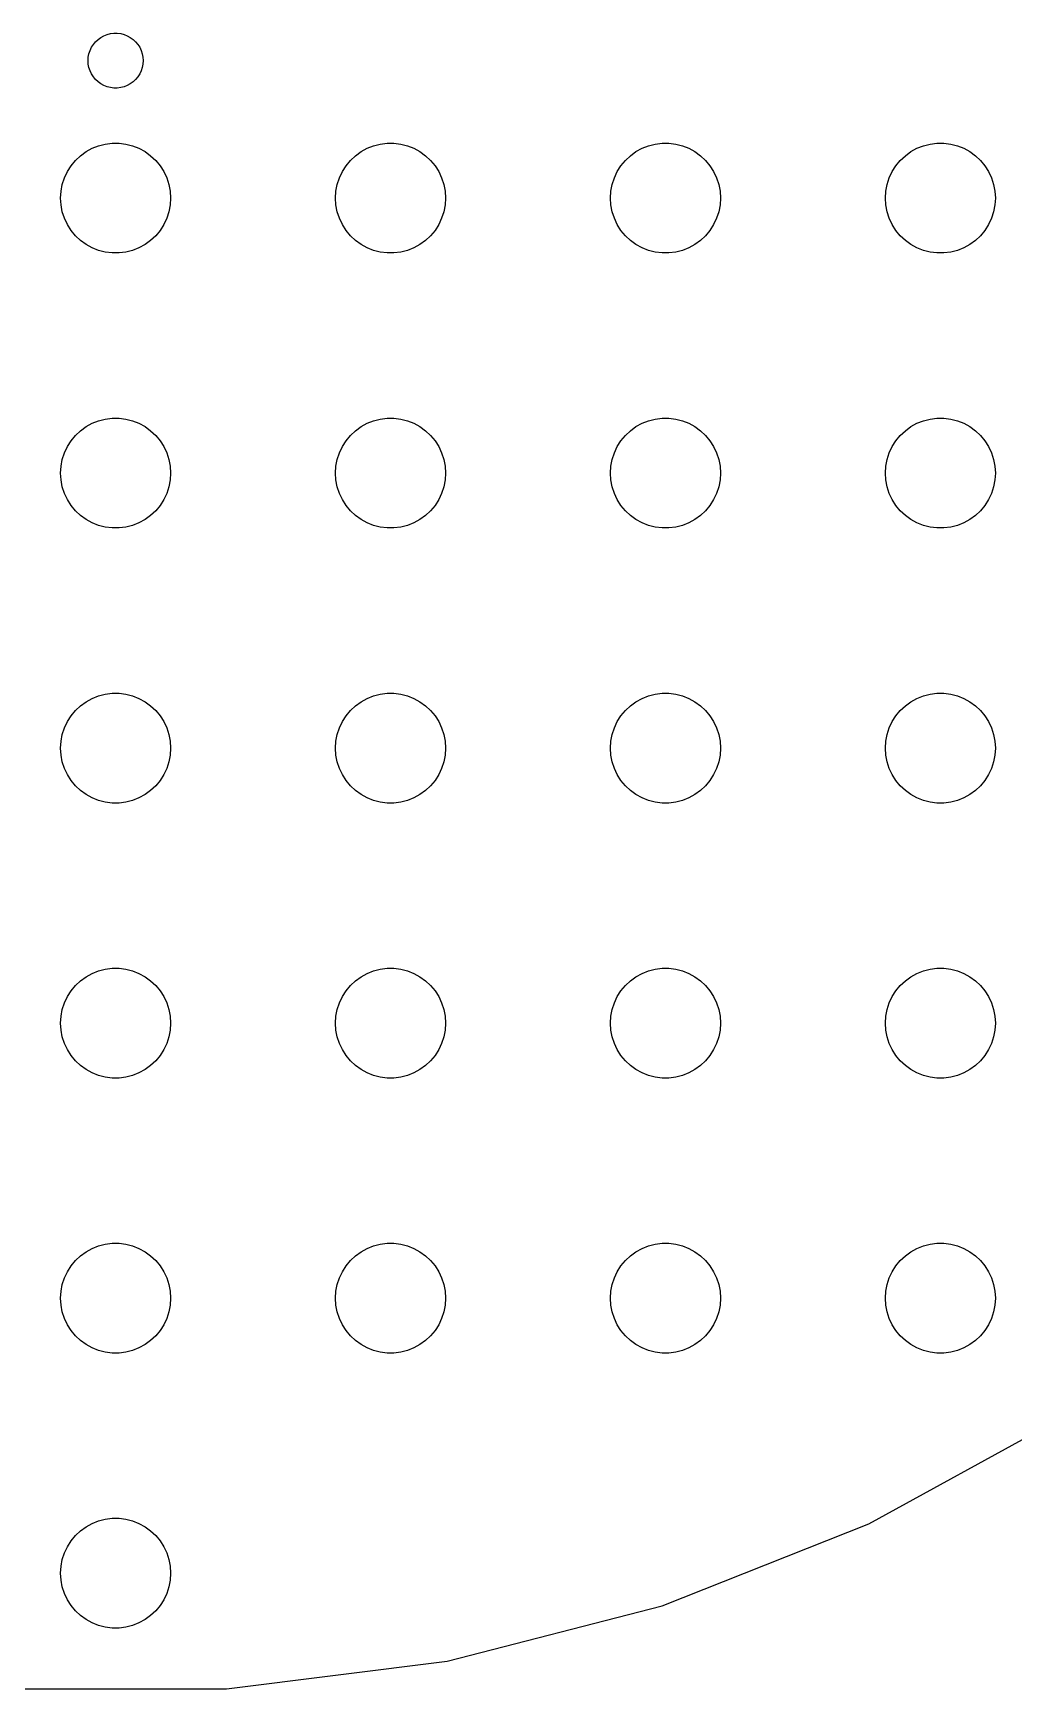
# Model space of a CAD drawing. Header units: metres. Extents: x -96 to 96, y -96 to 96.
# Drawn here: x -4.5 to 49, y -96.3 to -6 of the extents above; entities that cross this region are included whole.
import ezdxf

# ---------------------------------------------------------------- set-up
doc = ezdxf.new("R2010")
doc.units = ezdxf.units.M

msp = doc.modelspace()

# ---------------------------------------------------------------- linework, layer by layer
for p, q in [((-0.956131, -6.34422), (-0.803726, -6.23351)), ((-0.803726, -6.23351), (-0.638657, -6.14275)), ((-0.638657, -6.14275), (-0.463516, -6.07341)), ((-0.463516, -6.07341), (-0.281067, -6.02657)), ((-0.281067, -6.02657), (-0.094177, -6.00294)), ((-0.094177, -6.00294), (0.094177, -6.00294)), ((0.094177, -6.00294), (0.281067, -6.02657)), ((0.281067, -6.02657), (0.463516, -6.07341)), ((0.463516, -6.07341), (0.638657, -6.14275)), ((0.638657, -6.14275), (0.803726, -6.23351)), ((0.803726, -6.23351), (0.956131, -6.34422)), ((-1.48816, -7.312), (-1.45287, -7.12695)), ((-1.45287, -7.12695), (-1.39465, -6.9478)), ((-1.39465, -6.9478), (-1.31445, -6.77736)), ((-1.31445, -6.77736), (-1.21352, -6.61832)), ((-1.21352, -6.61832), (-1.09344, -6.47318)), ((-1.09344, -6.47318), (-0.956131, -6.34422)), ((0.956131, -6.34422), (1.09344, -6.47318)), ((1.09344, -6.47318), (1.21352, -6.61832)), ((1.21352, -6.61832), (1.31445, -6.77736)), ((1.31445, -6.77736), (1.39465, -6.9478)), ((1.39465, -6.9478), (1.45287, -7.12695)), ((1.45287, -7.12695), (1.48816, -7.312)), ((-1.5, -7.5), (-1.48816, -7.312)), ((-1.48816, -7.68799), (-1.5, -7.5)), ((-1.45287, -7.87303), (-1.48816, -7.68799)), ((-1.39465, -8.05219), (-1.45287, -7.87303)), ((-1.31445, -8.22263), (-1.39465, -8.05219)), ((1.39465, -8.05219), (1.31445, -8.22263)), ((1.45287, -7.87303), (1.39465, -8.05219)), ((1.48816, -7.68799), (1.45287, -7.87303)), ((1.48816, -7.312), (1.5, -7.5)), ((1.5, -7.5), (1.48816, -7.68799)), ((-1.21352, -8.38167), (-1.31445, -8.22263)), ((-1.09344, -8.52681), (-1.21352, -8.38167)), ((-0.956131, -8.65576), (-1.09344, -8.52681)), ((-0.803726, -8.76648), (-0.956131, -8.65576)), ((-0.638657, -8.85724), (-0.803726, -8.76648)), ((-0.463516, -8.92657), (-0.638657, -8.85724)), ((-0.281067, -8.97342), (-0.463516, -8.92657)), ((-0.094177, -8.99704), (-0.281067, -8.97342)), ((0.094177, -8.99704), (-0.094177, -8.99704)), ((0.281067, -8.97342), (0.094177, -8.99704)), ((0.463516, -8.92657), (0.281067, -8.97342)), ((0.638657, -8.85724), (0.463516, -8.92657)), ((0.803726, -8.76648), (0.638657, -8.85724)), ((0.956131, -8.65576), (0.803726, -8.76648)), ((1.09344, -8.52681), (0.956131, -8.65576)), ((1.21352, -8.38167), (1.09344, -8.52681)), ((1.31445, -8.22263), (1.21352, -8.38167)), ((-1.91226, -12.6884), (-1.60747, -12.467)), ((-1.60747, -12.467), (-1.27733, -12.2855)), ((-1.27733, -12.2855), (-0.927048, -12.1468)), ((-0.927048, -12.1468), (-0.562134, -12.0531)), ((-0.562134, -12.0531), (-0.18837, -12.0059)), ((-0.18837, -12.0059), (0.18837, -12.0059)), ((0.18837, -12.0059), (0.562134, -12.0531)), ((0.562134, -12.0531), (0.927048, -12.1468)), ((0.927048, -12.1468), (1.27733, -12.2855)), ((1.27733, -12.2855), (1.60747, -12.467)), ((1.60747, -12.467), (1.91226, -12.6884)), ((13.0877, -12.6884), (13.3925, -12.467)), ((13.3925, -12.467), (13.7227, -12.2855)), ((13.7227, -12.2855), (14.0729, -12.1468)), ((14.0729, -12.1468), (14.4379, -12.0531)), ((14.4379, -12.0531), (14.8116, -12.0059)), ((14.8116, -12.0059), (15.1884, -12.0059)), ((15.1884, -12.0059), (15.5621, -12.0531)), ((15.5621, -12.0531), (15.927, -12.1468)), ((15.927, -12.1468), (16.2773, -12.2855)), ((16.2773, -12.2855), (16.6075, -12.467)), ((16.6075, -12.467), (16.9123, -12.6884)), ((28.0877, -12.6884), (28.3925, -12.467)), ((28.3925, -12.467), (28.7227, -12.2855)), ((28.7227, -12.2855), (29.0729, -12.1468)), ((29.0729, -12.1468), (29.4379, -12.0531)), ((29.4379, -12.0531), (29.8116, -12.0059)), ((29.8116, -12.0059), (30.1884, -12.0059)), ((30.1884, -12.0059), (30.5621, -12.0531)), ((30.5621, -12.0531), (30.927, -12.1468)), ((30.927, -12.1468), (31.2773, -12.2855)), ((31.2773, -12.2855), (31.6075, -12.467)), ((31.6075, -12.467), (31.9123, -12.6884)), ((43.0877, -12.6884), (43.3925, -12.467)), ((43.3925, -12.467), (43.7227, -12.2855)), ((43.7227, -12.2855), (44.0729, -12.1468)), ((44.0729, -12.1468), (44.4379, -12.0531)), ((44.4379, -12.0531), (44.8116, -12.0059)), ((44.8116, -12.0059), (45.1884, -12.0059)), ((45.1884, -12.0059), (45.5621, -12.0531)), ((45.5621, -12.0531), (45.927, -12.1468)), ((45.927, -12.1468), (46.2773, -12.2855)), ((46.2773, -12.2855), (46.6075, -12.467)), ((46.6075, -12.467), (46.9123, -12.6884)), ((-2.62891, -13.5547), (-2.42705, -13.2366)), ((-2.42705, -13.2366), (-2.1869, -12.9464)), ((-2.1869, -12.9464), (-1.91226, -12.6884)), ((1.91226, -12.6884), (2.1869, -12.9464)), ((2.1869, -12.9464), (2.42705, -13.2366)), ((2.42705, -13.2366), (2.62891, -13.5547)), ((12.3711, -13.5547), (12.5729, -13.2366)), ((12.5729, -13.2366), (12.8131, -12.9464)), ((12.8131, -12.9464), (13.0877, -12.6884)), ((16.9123, -12.6884), (17.1869, -12.9464)), ((17.1869, -12.9464), (17.427, -13.2366)), ((17.427, -13.2366), (17.6289, -13.5547)), ((27.3711, -13.5547), (27.5729, -13.2366)), ((27.5729, -13.2366), (27.8131, -12.9464)), ((27.8131, -12.9464), (28.0877, -12.6884)), ((31.9123, -12.6884), (32.1869, -12.9464)), ((32.1869, -12.9464), (32.427, -13.2366)), ((32.427, -13.2366), (32.6289, -13.5547)), ((42.3711, -13.5547), (42.5729, -13.2366)), ((42.5729, -13.2366), (42.8131, -12.9464)), ((42.8131, -12.9464), (43.0877, -12.6884)), ((46.9123, -12.6884), (47.1869, -12.9464)), ((47.1869, -12.9464), (47.427, -13.2366)), ((47.427, -13.2366), (47.6289, -13.5547)), ((-2.97633, -14.624), (-2.90575, -14.2539)), ((-2.90575, -14.2539), (-2.78932, -13.8956)), ((-2.78932, -13.8956), (-2.62891, -13.5547)), ((2.62891, -13.5547), (2.78932, -13.8956)), ((2.78932, -13.8956), (2.90575, -14.2539)), ((2.90575, -14.2539), (2.97633, -14.624)), ((12.0237, -14.624), (12.0942, -14.2539)), ((12.0942, -14.2539), (12.2107, -13.8956)), ((12.2107, -13.8956), (12.3711, -13.5547)), ((17.6289, -13.5547), (17.7893, -13.8956)), ((17.7893, -13.8956), (17.9057, -14.2539)), ((17.9057, -14.2539), (17.9763, -14.624)), ((27.0237, -14.624), (27.0942, -14.2539)), ((27.0942, -14.2539), (27.2107, -13.8956)), ((27.2107, -13.8956), (27.3711, -13.5547)), ((32.6289, -13.5547), (32.7893, -13.8956)), ((32.7893, -13.8956), (32.9057, -14.2539)), ((32.9057, -14.2539), (32.9763, -14.624)), ((42.0237, -14.624), (42.0942, -14.2539)), ((42.0942, -14.2539), (42.2107, -13.8956)), ((42.2107, -13.8956), (42.3711, -13.5547)), ((47.6289, -13.5547), (47.7893, -13.8956)), ((47.7893, -13.8956), (47.9057, -14.2539)), ((47.9057, -14.2539), (47.9763, -14.624)), ((-3, -15), (-2.97633, -14.624)), ((-2.97633, -15.376), (-3, -15)), ((2.97633, -14.624), (3, -15)), ((3, -15), (2.97633, -15.376)), ((12, -15), (12.0237, -14.624)), ((12.0237, -15.376), (12, -15)), ((17.9763, -14.624), (18, -15)), ((18, -15), (17.9763, -15.376)), ((27, -15), (27.0237, -14.624)), ((27.0237, -15.376), (27, -15)), ((32.9763, -14.624), (33, -15)), ((33, -15), (32.9763, -15.376)), ((42, -15), (42.0237, -14.624)), ((42.0237, -15.376), (42, -15)), ((47.9763, -14.624), (48, -15)), ((48, -15), (47.9763, -15.376)), ((-2.90575, -15.7461), (-2.97633, -15.376)), ((-2.78932, -16.1044), (-2.90575, -15.7461)), ((-2.62891, -16.4453), (-2.78932, -16.1044)), ((2.78932, -16.1044), (2.62891, -16.4453)), ((2.90575, -15.7461), (2.78932, -16.1044)), ((2.97633, -15.376), (2.90575, -15.7461)), ((12.0942, -15.7461), (12.0237, -15.376)), ((12.2107, -16.1044), (12.0942, -15.7461)), ((12.3711, -16.4453), (12.2107, -16.1044)), ((17.7893, -16.1044), (17.6289, -16.4453)), ((17.9057, -15.7461), (17.7893, -16.1044)), ((17.9763, -15.376), (17.9057, -15.7461)), ((27.0942, -15.7461), (27.0237, -15.376)), ((27.2107, -16.1044), (27.0942, -15.7461)), ((27.3711, -16.4453), (27.2107, -16.1044)), ((32.7893, -16.1044), (32.6289, -16.4453)), ((32.9057, -15.7461), (32.7893, -16.1044)), ((32.9763, -15.376), (32.9057, -15.7461)), ((42.0942, -15.7461), (42.0237, -15.376)), ((42.2107, -16.1044), (42.0942, -15.7461)), ((42.3711, -16.4453), (42.2107, -16.1044)), ((47.7893, -16.1044), (47.6289, -16.4453)), ((47.9057, -15.7461), (47.7893, -16.1044)), ((47.9763, -15.376), (47.9057, -15.7461)), ((-2.42705, -16.7634), (-2.62891, -16.4453)), ((-2.1869, -17.0536), (-2.42705, -16.7634)), ((-1.91226, -17.3115), (-2.1869, -17.0536)), ((2.1869, -17.0536), (1.91226, -17.3115)), ((2.42705, -16.7634), (2.1869, -17.0536)), ((2.62891, -16.4453), (2.42705, -16.7634)), ((12.5729, -16.7634), (12.3711, -16.4453)), ((12.8131, -17.0536), (12.5729, -16.7634)), ((13.0877, -17.3115), (12.8131, -17.0536)), ((17.1869, -17.0536), (16.9123, -17.3115)), ((17.427, -16.7634), (17.1869, -17.0536)), ((17.6289, -16.4453), (17.427, -16.7634)), ((27.5729, -16.7634), (27.3711, -16.4453)), ((27.8131, -17.0536), (27.5729, -16.7634)), ((28.0877, -17.3115), (27.8131, -17.0536)), ((32.1869, -17.0536), (31.9123, -17.3115)), ((32.427, -16.7634), (32.1869, -17.0536)), ((32.6289, -16.4453), (32.427, -16.7634)), ((42.5729, -16.7634), (42.3711, -16.4453)), ((42.8131, -17.0536), (42.5729, -16.7634)), ((43.0877, -17.3115), (42.8131, -17.0536)), ((47.1869, -17.0536), (46.9123, -17.3115)), ((47.427, -16.7634), (47.1869, -17.0536)), ((47.6289, -16.4453), (47.427, -16.7634)), ((-1.60747, -17.533), (-1.91226, -17.3115)), ((-1.27733, -17.7145), (-1.60747, -17.533)), ((-0.927048, -17.8532), (-1.27733, -17.7145)), ((-0.562134, -17.9469), (-0.927048, -17.8532)), ((-0.18837, -17.9941), (-0.562134, -17.9469)), ((0.18837, -17.9941), (-0.18837, -17.9941)), ((0.562134, -17.9469), (0.18837, -17.9941)), ((0.927048, -17.8532), (0.562134, -17.9469)), ((1.27733, -17.7145), (0.927048, -17.8532)), ((1.60747, -17.533), (1.27733, -17.7145)), ((1.91226, -17.3115), (1.60747, -17.533)), ((13.3925, -17.533), (13.0877, -17.3115)), ((13.7227, -17.7145), (13.3925, -17.533)), ((14.0729, -17.8532), (13.7227, -17.7145)), ((14.4379, -17.9469), (14.0729, -17.8532)), ((14.8116, -17.9941), (14.4379, -17.9469)), ((15.1884, -17.9941), (14.8116, -17.9941)), ((15.5621, -17.9469), (15.1884, -17.9941)), ((15.927, -17.8532), (15.5621, -17.9469)), ((16.2773, -17.7145), (15.927, -17.8532)), ((16.6075, -17.533), (16.2773, -17.7145)), ((16.9123, -17.3115), (16.6075, -17.533)), ((28.3925, -17.533), (28.0877, -17.3115)), ((28.7227, -17.7145), (28.3925, -17.533)), ((29.0729, -17.8532), (28.7227, -17.7145)), ((29.4379, -17.9469), (29.0729, -17.8532)), ((29.8116, -17.9941), (29.4379, -17.9469)), ((30.1884, -17.9941), (29.8116, -17.9941)), ((30.5621, -17.9469), (30.1884, -17.9941)), ((30.927, -17.8532), (30.5621, -17.9469)), ((31.2773, -17.7145), (30.927, -17.8532)), ((31.6075, -17.533), (31.2773, -17.7145)), ((31.9123, -17.3115), (31.6075, -17.533)), ((43.3925, -17.533), (43.0877, -17.3115)), ((43.7227, -17.7145), (43.3925, -17.533)), ((44.0729, -17.8532), (43.7227, -17.7145)), ((44.4379, -17.9469), (44.0729, -17.8532)), ((44.8116, -17.9941), (44.4379, -17.9469)), ((45.1884, -17.9941), (44.8116, -17.9941)), ((45.5621, -17.9469), (45.1884, -17.9941)), ((45.927, -17.8532), (45.5621, -17.9469)), ((46.2773, -17.7145), (45.927, -17.8532)), ((46.6075, -17.533), (46.2773, -17.7145)), ((46.9123, -17.3115), (46.6075, -17.533)), ((-0.927048, -27.1468), (-0.562134, -27.0531)), ((-0.562134, -27.0531), (-0.18837, -27.0059)), ((-0.18837, -27.0059), (0.18837, -27.0059)), ((0.18837, -27.0059), (0.562134, -27.0531)), ((0.562134, -27.0531), (0.927048, -27.1468)), ((14.0729, -27.1468), (14.4379, -27.0531)), ((14.4379, -27.0531), (14.8116, -27.0059)), ((14.8116, -27.0059), (15.1884, -27.0059)), ((15.1884, -27.0059), (15.5621, -27.0531)), ((15.5621, -27.0531), (15.927, -27.1468)), ((29.0729, -27.1468), (29.4379, -27.0531)), ((29.4379, -27.0531), (29.8116, -27.0059)), ((29.8116, -27.0059), (30.1884, -27.0059)), ((30.1884, -27.0059), (30.5621, -27.0531)), ((30.5621, -27.0531), (30.927, -27.1468)), ((44.0729, -27.1468), (44.4379, -27.0531)), ((44.4379, -27.0531), (44.8116, -27.0059)), ((44.8116, -27.0059), (45.1884, -27.0059)), ((45.1884, -27.0059), (45.5621, -27.0531)), ((45.5621, -27.0531), (45.927, -27.1468)), ((-2.42705, -28.2366), (-2.1869, -27.9464)), ((-2.1869, -27.9464), (-1.91226, -27.6884)), ((-1.91226, -27.6884), (-1.60747, -27.467)), ((-1.60747, -27.467), (-1.27733, -27.2855)), ((-1.27733, -27.2855), (-0.927048, -27.1468)), ((0.927048, -27.1468), (1.27733, -27.2855)), ((1.27733, -27.2855), (1.60747, -27.467)), ((1.60747, -27.467), (1.91226, -27.6884)), ((1.91226, -27.6884), (2.1869, -27.9464)), ((2.1869, -27.9464), (2.42705, -28.2366)), ((12.5729, -28.2366), (12.8131, -27.9464)), ((12.8131, -27.9464), (13.0877, -27.6884)), ((13.0877, -27.6884), (13.3925, -27.467)), ((13.3925, -27.467), (13.7227, -27.2855)), ((13.7227, -27.2855), (14.0729, -27.1468)), ((15.927, -27.1468), (16.2773, -27.2855)), ((16.2773, -27.2855), (16.6075, -27.467)), ((16.6075, -27.467), (16.9123, -27.6884)), ((16.9123, -27.6884), (17.1869, -27.9464)), ((17.1869, -27.9464), (17.427, -28.2366)), ((27.5729, -28.2366), (27.8131, -27.9464)), ((27.8131, -27.9464), (28.0877, -27.6884)), ((28.0877, -27.6884), (28.3925, -27.467)), ((28.3925, -27.467), (28.7227, -27.2855)), ((28.7227, -27.2855), (29.0729, -27.1468)), ((30.927, -27.1468), (31.2773, -27.2855)), ((31.2773, -27.2855), (31.6075, -27.467)), ((31.6075, -27.467), (31.9123, -27.6884)), ((31.9123, -27.6884), (32.1869, -27.9464)), ((32.1869, -27.9464), (32.427, -28.2366)), ((42.5729, -28.2366), (42.8131, -27.9464)), ((42.8131, -27.9464), (43.0877, -27.6884)), ((43.0877, -27.6884), (43.3925, -27.467)), ((43.3925, -27.467), (43.7227, -27.2855)), ((43.7227, -27.2855), (44.0729, -27.1468)), ((45.927, -27.1468), (46.2773, -27.2855)), ((46.2773, -27.2855), (46.6075, -27.467)), ((46.6075, -27.467), (46.9123, -27.6884)), ((46.9123, -27.6884), (47.1869, -27.9464)), ((47.1869, -27.9464), (47.427, -28.2366)), ((-2.90575, -29.2539), (-2.78932, -28.8956)), ((-2.78932, -28.8956), (-2.62891, -28.5547)), ((-2.62891, -28.5547), (-2.42705, -28.2366)), ((2.42705, -28.2366), (2.62891, -28.5547)), ((2.62891, -28.5547), (2.78932, -28.8956)), ((2.78932, -28.8956), (2.90575, -29.2539)), ((12.0942, -29.2539), (12.2107, -28.8956)), ((12.2107, -28.8956), (12.3711, -28.5547)), ((12.3711, -28.5547), (12.5729, -28.2366)), ((17.427, -28.2366), (17.6289, -28.5547)), ((17.6289, -28.5547), (17.7893, -28.8956)), ((17.7893, -28.8956), (17.9057, -29.2539)), ((27.0942, -29.2539), (27.2107, -28.8956)), ((27.2107, -28.8956), (27.3711, -28.5547)), ((27.3711, -28.5547), (27.5729, -28.2366)), ((32.427, -28.2366), (32.6289, -28.5547)), ((32.6289, -28.5547), (32.7893, -28.8956)), ((32.7893, -28.8956), (32.9057, -29.2539)), ((42.0942, -29.2539), (42.2107, -28.8956)), ((42.2107, -28.8956), (42.3711, -28.5547)), ((42.3711, -28.5547), (42.5729, -28.2366)), ((47.427, -28.2366), (47.6289, -28.5547)), ((47.6289, -28.5547), (47.7893, -28.8956)), ((47.7893, -28.8956), (47.9057, -29.2539)), ((-3, -30), (-2.97633, -29.624)), ((-2.97633, -29.624), (-2.90575, -29.2539)), ((2.90575, -29.2539), (2.97633, -29.624)), ((2.97633, -29.624), (3, -30)), ((12, -30), (12.0237, -29.624)), ((12.0237, -29.624), (12.0942, -29.2539)), ((17.9057, -29.2539), (17.9763, -29.624)), ((17.9763, -29.624), (18, -30)), ((27, -30), (27.0237, -29.624)), ((27.0237, -29.624), (27.0942, -29.2539)), ((32.9057, -29.2539), (32.9763, -29.624)), ((32.9763, -29.624), (33, -30)), ((42, -30), (42.0237, -29.624)), ((42.0237, -29.624), (42.0942, -29.2539)), ((47.9057, -29.2539), (47.9763, -29.624)), ((47.9763, -29.624), (48, -30)), ((-2.97633, -30.376), (-3, -30)), ((-2.90575, -30.7461), (-2.97633, -30.376)), ((2.97633, -30.376), (2.90575, -30.7461)), ((3, -30), (2.97633, -30.376)), ((12.0237, -30.376), (12, -30)), ((12.0942, -30.7461), (12.0237, -30.376)), ((17.9763, -30.376), (17.9057, -30.7461)), ((18, -30), (17.9763, -30.376)), ((27.0237, -30.376), (27, -30)), ((27.0942, -30.7461), (27.0237, -30.376)), ((32.9763, -30.376), (32.9057, -30.7461)), ((33, -30), (32.9763, -30.376)), ((42.0237, -30.376), (42, -30)), ((42.0942, -30.7461), (42.0237, -30.376)), ((47.9763, -30.376), (47.9057, -30.7461)), ((48, -30), (47.9763, -30.376)), ((-2.78932, -31.1044), (-2.90575, -30.7461)), ((-2.62891, -31.4453), (-2.78932, -31.1044)), ((-2.42705, -31.7634), (-2.62891, -31.4453)), ((2.62891, -31.4453), (2.42705, -31.7634)), ((2.78932, -31.1044), (2.62891, -31.4453)), ((2.90575, -30.7461), (2.78932, -31.1044)), ((12.2107, -31.1044), (12.0942, -30.7461)), ((12.3711, -31.4453), (12.2107, -31.1044)), ((12.5729, -31.7634), (12.3711, -31.4453)), ((17.6289, -31.4453), (17.427, -31.7634)), ((17.7893, -31.1044), (17.6289, -31.4453)), ((17.9057, -30.7461), (17.7893, -31.1044)), ((27.2107, -31.1044), (27.0942, -30.7461)), ((27.3711, -31.4453), (27.2107, -31.1044)), ((27.5729, -31.7634), (27.3711, -31.4453)), ((32.6289, -31.4453), (32.427, -31.7634)), ((32.7893, -31.1044), (32.6289, -31.4453)), ((32.9057, -30.7461), (32.7893, -31.1044)), ((42.2107, -31.1044), (42.0942, -30.7461)), ((42.3711, -31.4453), (42.2107, -31.1044)), ((42.5729, -31.7634), (42.3711, -31.4453)), ((47.6289, -31.4453), (47.427, -31.7634)), ((47.7893, -31.1044), (47.6289, -31.4453)), ((47.9057, -30.7461), (47.7893, -31.1044)), ((-2.1869, -32.0536), (-2.42705, -31.7634)), ((-1.91226, -32.3115), (-2.1869, -32.0536)), ((-1.60747, -32.533), (-1.91226, -32.3115)), ((1.91226, -32.3115), (1.60747, -32.533)), ((2.1869, -32.0536), (1.91226, -32.3115)), ((2.42705, -31.7634), (2.1869, -32.0536)), ((12.8131, -32.0536), (12.5729, -31.7634)), ((13.0877, -32.3115), (12.8131, -32.0536)), ((13.3925, -32.533), (13.0877, -32.3115)), ((16.9123, -32.3115), (16.6075, -32.533)), ((17.1869, -32.0536), (16.9123, -32.3115)), ((17.427, -31.7634), (17.1869, -32.0536)), ((27.8131, -32.0536), (27.5729, -31.7634)), ((28.0877, -32.3115), (27.8131, -32.0536)), ((28.3925, -32.533), (28.0877, -32.3115)), ((31.9123, -32.3115), (31.6075, -32.533)), ((32.1869, -32.0536), (31.9123, -32.3115)), ((32.427, -31.7634), (32.1869, -32.0536)), ((42.8131, -32.0536), (42.5729, -31.7634)), ((43.0877, -32.3115), (42.8131, -32.0536)), ((43.3925, -32.533), (43.0877, -32.3115)), ((46.9123, -32.3115), (46.6075, -32.533)), ((47.1869, -32.0536), (46.9123, -32.3115)), ((47.427, -31.7634), (47.1869, -32.0536)), ((-1.27733, -32.7145), (-1.60747, -32.533)), ((-0.927048, -32.8532), (-1.27733, -32.7145)), ((-0.562134, -32.9469), (-0.927048, -32.8532)), ((-0.18837, -32.9941), (-0.562134, -32.9469)), ((0.18837, -32.9941), (-0.18837, -32.9941)), ((0.562134, -32.9469), (0.18837, -32.9941)), ((0.927048, -32.8532), (0.562134, -32.9469)), ((1.27733, -32.7145), (0.927048, -32.8532)), ((1.60747, -32.533), (1.27733, -32.7145)), ((13.7227, -32.7145), (13.3925, -32.533)), ((14.0729, -32.8532), (13.7227, -32.7145)), ((14.4379, -32.9469), (14.0729, -32.8532)), ((14.8116, -32.9941), (14.4379, -32.9469)), ((15.1884, -32.9941), (14.8116, -32.9941)), ((15.5621, -32.9469), (15.1884, -32.9941)), ((15.927, -32.8532), (15.5621, -32.9469)), ((16.2773, -32.7145), (15.927, -32.8532)), ((16.6075, -32.533), (16.2773, -32.7145)), ((28.7227, -32.7145), (28.3925, -32.533)), ((29.0729, -32.8532), (28.7227, -32.7145)), ((29.4379, -32.9469), (29.0729, -32.8532)), ((29.8116, -32.9941), (29.4379, -32.9469)), ((30.1884, -32.9941), (29.8116, -32.9941)), ((30.5621, -32.9469), (30.1884, -32.9941)), ((30.927, -32.8532), (30.5621, -32.9469)), ((31.2773, -32.7145), (30.927, -32.8532)), ((31.6075, -32.533), (31.2773, -32.7145)), ((43.7227, -32.7145), (43.3925, -32.533)), ((44.0729, -32.8532), (43.7227, -32.7145)), ((44.4379, -32.9469), (44.0729, -32.8532)), ((44.8116, -32.9941), (44.4379, -32.9469)), ((45.1884, -32.9941), (44.8116, -32.9941)), ((45.5621, -32.9469), (45.1884, -32.9941)), ((45.927, -32.8532), (45.5621, -32.9469)), ((46.2773, -32.7145), (45.927, -32.8532)), ((46.6075, -32.533), (46.2773, -32.7145)), ((-1.60747, -42.467), (-1.27733, -42.2855)), ((-1.27733, -42.2855), (-0.927048, -42.1468)), ((-0.927048, -42.1468), (-0.562134, -42.0531)), ((-0.562134, -42.0531), (-0.18837, -42.0059)), ((-0.18837, -42.0059), (0.18837, -42.0059)), ((0.18837, -42.0059), (0.562134, -42.0531)), ((0.562134, -42.0531), (0.927048, -42.1468)), ((0.927048, -42.1468), (1.27733, -42.2855)), ((1.27733, -42.2855), (1.60747, -42.467)), ((13.3925, -42.467), (13.7227, -42.2855)), ((13.7227, -42.2855), (14.0729, -42.1468)), ((14.0729, -42.1468), (14.4379, -42.0531)), ((14.4379, -42.0531), (14.8116, -42.0059)), ((14.8116, -42.0059), (15.1884, -42.0059)), ((15.1884, -42.0059), (15.5621, -42.0531)), ((15.5621, -42.0531), (15.927, -42.1468)), ((15.927, -42.1468), (16.2773, -42.2855)), ((16.2773, -42.2855), (16.6075, -42.467)), ((28.3925, -42.467), (28.7227, -42.2855)), ((28.7227, -42.2855), (29.0729, -42.1468)), ((29.0729, -42.1468), (29.4379, -42.0531)), ((29.4379, -42.0531), (29.8116, -42.0059)), ((29.8116, -42.0059), (30.1884, -42.0059)), ((30.1884, -42.0059), (30.5621, -42.0531)), ((30.5621, -42.0531), (30.927, -42.1468)), ((30.927, -42.1468), (31.2773, -42.2855)), ((31.2773, -42.2855), (31.6075, -42.467)), ((43.3925, -42.467), (43.7227, -42.2855)), ((43.7227, -42.2855), (44.0729, -42.1468)), ((44.0729, -42.1468), (44.4379, -42.0531)), ((44.4379, -42.0531), (44.8116, -42.0059)), ((44.8116, -42.0059), (45.1884, -42.0059)), ((45.1884, -42.0059), (45.5621, -42.0531)), ((45.5621, -42.0531), (45.927, -42.1468)), ((45.927, -42.1468), (46.2773, -42.2855)), ((46.2773, -42.2855), (46.6075, -42.467)), ((-2.62891, -43.5547), (-2.42705, -43.2366)), ((-2.42705, -43.2366), (-2.1869, -42.9464)), ((-2.1869, -42.9464), (-1.91226, -42.6885)), ((-1.91226, -42.6885), (-1.60747, -42.467)), ((1.60747, -42.467), (1.91226, -42.6885)), ((1.91226, -42.6885), (2.1869, -42.9464)), ((2.1869, -42.9464), (2.42705, -43.2366)), ((2.42705, -43.2366), (2.62891, -43.5547)), ((12.3711, -43.5547), (12.5729, -43.2366)), ((12.5729, -43.2366), (12.8131, -42.9464)), ((12.8131, -42.9464), (13.0877, -42.6885)), ((13.0877, -42.6885), (13.3925, -42.467)), ((16.6075, -42.467), (16.9123, -42.6885)), ((16.9123, -42.6885), (17.1869, -42.9464)), ((17.1869, -42.9464), (17.427, -43.2366)), ((17.427, -43.2366), (17.6289, -43.5547)), ((27.3711, -43.5547), (27.5729, -43.2366)), ((27.5729, -43.2366), (27.8131, -42.9464)), ((27.8131, -42.9464), (28.0877, -42.6885)), ((28.0877, -42.6885), (28.3925, -42.467)), ((31.6075, -42.467), (31.9123, -42.6885)), ((31.9123, -42.6885), (32.1869, -42.9464)), ((32.1869, -42.9464), (32.427, -43.2366)), ((32.427, -43.2366), (32.6289, -43.5547)), ((42.3711, -43.5547), (42.5729, -43.2366)), ((42.5729, -43.2366), (42.8131, -42.9464)), ((42.8131, -42.9464), (43.0877, -42.6885)), ((43.0877, -42.6885), (43.3925, -42.467)), ((46.6075, -42.467), (46.9123, -42.6885)), ((46.9123, -42.6885), (47.1869, -42.9464)), ((47.1869, -42.9464), (47.427, -43.2366)), ((47.427, -43.2366), (47.6289, -43.5547)), ((-2.90575, -44.2539), (-2.78932, -43.8956)), ((-2.78932, -43.8956), (-2.62891, -43.5547)), ((2.62891, -43.5547), (2.78932, -43.8956)), ((2.78932, -43.8956), (2.90575, -44.2539)), ((12.0942, -44.2539), (12.2107, -43.8956)), ((12.2107, -43.8956), (12.3711, -43.5547)), ((17.6289, -43.5547), (17.7893, -43.8956)), ((17.7893, -43.8956), (17.9057, -44.2539)), ((27.0942, -44.2539), (27.2107, -43.8956)), ((27.2107, -43.8956), (27.3711, -43.5547)), ((32.6289, -43.5547), (32.7893, -43.8956)), ((32.7893, -43.8956), (32.9057, -44.2539)), ((42.0942, -44.2539), (42.2107, -43.8956)), ((42.2107, -43.8956), (42.3711, -43.5547)), ((47.6289, -43.5547), (47.7893, -43.8956)), ((47.7893, -43.8956), (47.9057, -44.2539)), ((-3, -45), (-2.97633, -44.624)), ((-2.97633, -45.376), (-3, -45)), ((-2.97633, -44.624), (-2.90575, -44.2539)), ((2.90575, -44.2539), (2.97633, -44.624)), ((2.97633, -44.624), (3, -45)), ((3, -45), (2.97633, -45.376)), ((12, -45), (12.0237, -44.624)), ((12.0237, -45.376), (12, -45)), ((12.0237, -44.624), (12.0942, -44.2539)), ((17.9057, -44.2539), (17.9763, -44.624)), ((17.9763, -44.624), (18, -45)), ((18, -45), (17.9763, -45.376)), ((27, -45), (27.0237, -44.624)), ((27.0237, -45.376), (27, -45)), ((27.0237, -44.624), (27.0942, -44.2539)), ((32.9057, -44.2539), (32.9763, -44.624)), ((32.9763, -44.624), (33, -45)), ((33, -45), (32.9763, -45.376)), ((42, -45), (42.0237, -44.624)), ((42.0237, -45.376), (42, -45)), ((42.0237, -44.624), (42.0942, -44.2539)), ((47.9057, -44.2539), (47.9763, -44.624)), ((47.9763, -44.624), (48, -45)), ((48, -45), (47.9763, -45.376)), ((-2.90575, -45.7461), (-2.97633, -45.376)), ((-2.78932, -46.1044), (-2.90575, -45.7461)), ((2.90575, -45.7461), (2.78932, -46.1044)), ((2.97633, -45.376), (2.90575, -45.7461)), ((12.0942, -45.7461), (12.0237, -45.376)), ((12.2107, -46.1044), (12.0942, -45.7461)), ((17.9057, -45.7461), (17.7893, -46.1044)), ((17.9763, -45.376), (17.9057, -45.7461)), ((27.0942, -45.7461), (27.0237, -45.376)), ((27.2107, -46.1044), (27.0942, -45.7461)), ((32.9057, -45.7461), (32.7893, -46.1044)), ((32.9763, -45.376), (32.9057, -45.7461)), ((42.0942, -45.7461), (42.0237, -45.376)), ((42.2107, -46.1044), (42.0942, -45.7461)), ((47.9057, -45.7461), (47.7893, -46.1044)), ((47.9763, -45.376), (47.9057, -45.7461)), ((-2.62891, -46.4453), (-2.78932, -46.1044)), ((-2.42705, -46.7634), (-2.62891, -46.4453)), ((-2.1869, -47.0536), (-2.42705, -46.7634)), ((2.42705, -46.7634), (2.1869, -47.0536)), ((2.62891, -46.4453), (2.42705, -46.7634)), ((2.78932, -46.1044), (2.62891, -46.4453)), ((12.3711, -46.4453), (12.2107, -46.1044)), ((12.5729, -46.7634), (12.3711, -46.4453)), ((12.8131, -47.0536), (12.5729, -46.7634)), ((17.427, -46.7634), (17.1869, -47.0536)), ((17.6289, -46.4453), (17.427, -46.7634)), ((17.7893, -46.1044), (17.6289, -46.4453)), ((27.3711, -46.4453), (27.2107, -46.1044)), ((27.5729, -46.7634), (27.3711, -46.4453)), ((27.8131, -47.0536), (27.5729, -46.7634)), ((32.427, -46.7634), (32.1869, -47.0536)), ((32.6289, -46.4453), (32.427, -46.7634)), ((32.7893, -46.1044), (32.6289, -46.4453)), ((42.3711, -46.4453), (42.2107, -46.1044)), ((42.5729, -46.7634), (42.3711, -46.4453)), ((42.8131, -47.0536), (42.5729, -46.7634)), ((47.427, -46.7634), (47.1869, -47.0536)), ((47.6289, -46.4453), (47.427, -46.7634)), ((47.7893, -46.1044), (47.6289, -46.4453)), ((-1.91226, -47.3115), (-2.1869, -47.0536)), ((-1.60747, -47.533), (-1.91226, -47.3115)), ((-1.27733, -47.7145), (-1.60747, -47.533)), ((-0.927048, -47.8532), (-1.27733, -47.7145)), ((-0.562134, -47.9469), (-0.927048, -47.8532)), ((0.927048, -47.8532), (0.562134, -47.9469)), ((1.27733, -47.7145), (0.927048, -47.8532)), ((1.60747, -47.533), (1.27733, -47.7145)), ((1.91226, -47.3115), (1.60747, -47.533)), ((2.1869, -47.0536), (1.91226, -47.3115)), ((13.0877, -47.3115), (12.8131, -47.0536)), ((13.3925, -47.533), (13.0877, -47.3115)), ((13.7227, -47.7145), (13.3925, -47.533)), ((14.0729, -47.8532), (13.7227, -47.7145)), ((14.4379, -47.9469), (14.0729, -47.8532)), ((15.927, -47.8532), (15.5621, -47.9469)), ((16.2773, -47.7145), (15.927, -47.8532)), ((16.6075, -47.533), (16.2773, -47.7145)), ((16.9123, -47.3115), (16.6075, -47.533)), ((17.1869, -47.0536), (16.9123, -47.3115)), ((28.0877, -47.3115), (27.8131, -47.0536)), ((28.3925, -47.533), (28.0877, -47.3115)), ((28.7227, -47.7145), (28.3925, -47.533)), ((29.0729, -47.8532), (28.7227, -47.7145)), ((29.4379, -47.9469), (29.0729, -47.8532)), ((30.927, -47.8532), (30.5621, -47.9469)), ((31.2773, -47.7145), (30.927, -47.8532)), ((31.6075, -47.533), (31.2773, -47.7145)), ((31.9123, -47.3115), (31.6075, -47.533)), ((32.1869, -47.0536), (31.9123, -47.3115)), ((43.0877, -47.3115), (42.8131, -47.0536)), ((43.3925, -47.533), (43.0877, -47.3115)), ((43.7227, -47.7145), (43.3925, -47.533)), ((44.0729, -47.8532), (43.7227, -47.7145)), ((44.4379, -47.9469), (44.0729, -47.8532)), ((45.927, -47.8532), (45.5621, -47.9469)), ((46.2773, -47.7145), (45.927, -47.8532)), ((46.6075, -47.533), (46.2773, -47.7145)), ((46.9123, -47.3115), (46.6075, -47.533)), ((47.1869, -47.0536), (46.9123, -47.3115)), ((-0.18837, -47.9941), (-0.562134, -47.9469)), ((0.18837, -47.9941), (-0.18837, -47.9941)), ((0.562134, -47.9469), (0.18837, -47.9941)), ((14.8116, -47.9941), (14.4379, -47.9469)), ((15.1884, -47.9941), (14.8116, -47.9941)), ((15.5621, -47.9469), (15.1884, -47.9941)), ((29.8116, -47.9941), (29.4379, -47.9469)), ((30.1884, -47.9941), (29.8116, -47.9941)), ((30.5621, -47.9469), (30.1884, -47.9941)), ((44.8116, -47.9941), (44.4379, -47.9469)), ((45.1884, -47.9941), (44.8116, -47.9941)), ((45.5621, -47.9469), (45.1884, -47.9941)), ((-2.1869, -57.9464), (-1.91226, -57.6885)), ((-1.91226, -57.6885), (-1.60747, -57.467)), ((-1.60747, -57.467), (-1.27733, -57.2855)), ((-1.27733, -57.2855), (-0.927048, -57.1468)), ((-0.927048, -57.1468), (-0.562134, -57.0531)), ((-0.562134, -57.0531), (-0.18837, -57.0059)), ((-0.18837, -57.0059), (0.18837, -57.0059)), ((0.18837, -57.0059), (0.562134, -57.0531)), ((0.562134, -57.0531), (0.927048, -57.1468)), ((0.927048, -57.1468), (1.27733, -57.2855)), ((1.27733, -57.2855), (1.60747, -57.467)), ((1.60747, -57.467), (1.91226, -57.6885)), ((1.91226, -57.6885), (2.1869, -57.9464)), ((12.8131, -57.9464), (13.0877, -57.6885)), ((13.0877, -57.6885), (13.3925, -57.467)), ((13.3925, -57.467), (13.7227, -57.2855)), ((13.7227, -57.2855), (14.0729, -57.1468)), ((14.0729, -57.1468), (14.4379, -57.0531)), ((14.4379, -57.0531), (14.8116, -57.0059)), ((14.8116, -57.0059), (15.1884, -57.0059)), ((15.1884, -57.0059), (15.5621, -57.0531)), ((15.5621, -57.0531), (15.927, -57.1468)), ((15.927, -57.1468), (16.2773, -57.2855)), ((16.2773, -57.2855), (16.6075, -57.467)), ((16.6075, -57.467), (16.9123, -57.6885)), ((16.9123, -57.6885), (17.1869, -57.9464)), ((27.8131, -57.9464), (28.0877, -57.6885)), ((28.0877, -57.6885), (28.3925, -57.467)), ((28.3925, -57.467), (28.7227, -57.2855)), ((28.7227, -57.2855), (29.0729, -57.1468)), ((29.0729, -57.1468), (29.4379, -57.0531)), ((29.4379, -57.0531), (29.8116, -57.0059)), ((29.8116, -57.0059), (30.1884, -57.0059)), ((30.1884, -57.0059), (30.5621, -57.0531)), ((30.5621, -57.0531), (30.927, -57.1468)), ((30.927, -57.1468), (31.2773, -57.2855)), ((31.2773, -57.2855), (31.6075, -57.467)), ((31.6075, -57.467), (31.9123, -57.6885)), ((31.9123, -57.6885), (32.1869, -57.9464)), ((42.8131, -57.9464), (43.0877, -57.6885)), ((43.0877, -57.6885), (43.3925, -57.467)), ((43.3925, -57.467), (43.7227, -57.2855)), ((43.7227, -57.2855), (44.0729, -57.1468)), ((44.0729, -57.1468), (44.4379, -57.0531)), ((44.4379, -57.0531), (44.8116, -57.0059)), ((44.8116, -57.0059), (45.1884, -57.0059)), ((45.1884, -57.0059), (45.5621, -57.0531)), ((45.5621, -57.0531), (45.927, -57.1468)), ((45.927, -57.1468), (46.2773, -57.2855)), ((46.2773, -57.2855), (46.6075, -57.467)), ((46.6075, -57.467), (46.9123, -57.6885)), ((46.9123, -57.6885), (47.1869, -57.9464)), ((-2.78932, -58.8956), (-2.62891, -58.5547)), ((-2.62891, -58.5547), (-2.42705, -58.2366)), ((-2.42705, -58.2366), (-2.1869, -57.9464)), ((2.1869, -57.9464), (2.42705, -58.2366)), ((2.42705, -58.2366), (2.62891, -58.5547)), ((2.62891, -58.5547), (2.78932, -58.8956)), ((12.2107, -58.8956), (12.3711, -58.5547)), ((12.3711, -58.5547), (12.5729, -58.2366)), ((12.5729, -58.2366), (12.8131, -57.9464)), ((17.1869, -57.9464), (17.427, -58.2366)), ((17.427, -58.2366), (17.6289, -58.5547)), ((17.6289, -58.5547), (17.7893, -58.8956)), ((27.2107, -58.8956), (27.3711, -58.5547)), ((27.3711, -58.5547), (27.5729, -58.2366)), ((27.5729, -58.2366), (27.8131, -57.9464)), ((32.1869, -57.9464), (32.427, -58.2366)), ((32.427, -58.2366), (32.6289, -58.5547)), ((32.6289, -58.5547), (32.7893, -58.8956)), ((42.2107, -58.8956), (42.3711, -58.5547)), ((42.3711, -58.5547), (42.5729, -58.2366)), ((42.5729, -58.2366), (42.8131, -57.9464)), ((47.1869, -57.9464), (47.427, -58.2366)), ((47.427, -58.2366), (47.6289, -58.5547)), ((47.6289, -58.5547), (47.7893, -58.8956)), ((-2.97633, -59.624), (-2.90575, -59.2539)), ((-2.90575, -59.2539), (-2.78932, -58.8956)), ((2.78932, -58.8956), (2.90575, -59.2539)), ((2.90575, -59.2539), (2.97633, -59.624)), ((12.0237, -59.624), (12.0942, -59.2539)), ((12.0942, -59.2539), (12.2107, -58.8956)), ((17.7893, -58.8956), (17.9057, -59.2539)), ((17.9057, -59.2539), (17.9763, -59.624)), ((27.0237, -59.624), (27.0942, -59.2539)), ((27.0942, -59.2539), (27.2107, -58.8956)), ((32.7893, -58.8956), (32.9057, -59.2539)), ((32.9057, -59.2539), (32.9763, -59.624)), ((42.0237, -59.624), (42.0942, -59.2539)), ((42.0942, -59.2539), (42.2107, -58.8956)), ((47.7893, -58.8956), (47.9057, -59.2539)), ((47.9057, -59.2539), (47.9763, -59.624)), ((-3, -60), (-2.97633, -59.624)), ((-2.97633, -60.376), (-3, -60)), ((-2.90575, -60.7461), (-2.97633, -60.376)), ((2.97633, -60.376), (2.90575, -60.7461)), ((2.97633, -59.624), (3, -60)), ((3, -60), (2.97633, -60.376)), ((12, -60), (12.0237, -59.624)), ((12.0237, -60.376), (12, -60)), ((12.0942, -60.7461), (12.0237, -60.376)), ((17.9763, -60.376), (17.9057, -60.7461)), ((17.9763, -59.624), (18, -60)), ((18, -60), (17.9763, -60.376)), ((27, -60), (27.0237, -59.624)), ((27.0237, -60.376), (27, -60)), ((27.0942, -60.7461), (27.0237, -60.376)), ((32.9763, -60.376), (32.9057, -60.7461)), ((32.9763, -59.624), (33, -60)), ((33, -60), (32.9763, -60.376)), ((42, -60), (42.0237, -59.624)), ((42.0237, -60.376), (42, -60)), ((42.0942, -60.7461), (42.0237, -60.376)), ((47.9763, -60.376), (47.9057, -60.7461)), ((47.9763, -59.624), (48, -60)), ((48, -60), (47.9763, -60.376)), ((-2.78932, -61.1044), (-2.90575, -60.7461)), ((-2.62891, -61.4453), (-2.78932, -61.1044)), ((2.78932, -61.1044), (2.62891, -61.4453)), ((2.90575, -60.7461), (2.78932, -61.1044)), ((12.2107, -61.1044), (12.0942, -60.7461)), ((12.3711, -61.4453), (12.2107, -61.1044)), ((17.7893, -61.1044), (17.6289, -61.4453)), ((17.9057, -60.7461), (17.7893, -61.1044)), ((27.2107, -61.1044), (27.0942, -60.7461)), ((27.3711, -61.4453), (27.2107, -61.1044)), ((32.7893, -61.1044), (32.6289, -61.4453)), ((32.9057, -60.7461), (32.7893, -61.1044)), ((42.2107, -61.1044), (42.0942, -60.7461)), ((42.3711, -61.4453), (42.2107, -61.1044)), ((47.7893, -61.1044), (47.6289, -61.4453)), ((47.9057, -60.7461), (47.7893, -61.1044)), ((-2.42705, -61.7634), (-2.62891, -61.4453)), ((-2.1869, -62.0536), (-2.42705, -61.7634)), ((-1.91226, -62.3115), (-2.1869, -62.0536)), ((-1.60747, -62.533), (-1.91226, -62.3115)), ((1.91226, -62.3115), (1.60747, -62.533)), ((2.1869, -62.0536), (1.91226, -62.3115)), ((2.42705, -61.7634), (2.1869, -62.0536)), ((2.62891, -61.4453), (2.42705, -61.7634)), ((12.5729, -61.7634), (12.3711, -61.4453)), ((12.8131, -62.0536), (12.5729, -61.7634)), ((13.0877, -62.3115), (12.8131, -62.0536)), ((13.3925, -62.533), (13.0877, -62.3115)), ((16.9123, -62.3115), (16.6075, -62.533)), ((17.1869, -62.0536), (16.9123, -62.3115)), ((17.427, -61.7634), (17.1869, -62.0536)), ((17.6289, -61.4453), (17.427, -61.7634)), ((27.5729, -61.7634), (27.3711, -61.4453)), ((27.8131, -62.0536), (27.5729, -61.7634)), ((28.0877, -62.3115), (27.8131, -62.0536)), ((28.3925, -62.533), (28.0877, -62.3115)), ((31.9123, -62.3115), (31.6075, -62.533)), ((32.1869, -62.0536), (31.9123, -62.3115)), ((32.427, -61.7634), (32.1869, -62.0536)), ((32.6289, -61.4453), (32.427, -61.7634)), ((42.5729, -61.7634), (42.3711, -61.4453)), ((42.8131, -62.0536), (42.5729, -61.7634)), ((43.0877, -62.3115), (42.8131, -62.0536)), ((43.3925, -62.533), (43.0877, -62.3115)), ((46.9123, -62.3115), (46.6075, -62.533)), ((47.1869, -62.0536), (46.9123, -62.3115)), ((47.427, -61.7634), (47.1869, -62.0536)), ((47.6289, -61.4453), (47.427, -61.7634)), ((-1.27733, -62.7145), (-1.60747, -62.533)), ((-0.927048, -62.8532), (-1.27733, -62.7145)), ((-0.562134, -62.9469), (-0.927048, -62.8532)), ((-0.18837, -62.9941), (-0.562134, -62.9469)), ((0.18837, -62.9941), (-0.18837, -62.9941)), ((0.562134, -62.9469), (0.18837, -62.9941)), ((0.927048, -62.8532), (0.562134, -62.9469)), ((1.27733, -62.7145), (0.927048, -62.8532)), ((1.60747, -62.533), (1.27733, -62.7145)), ((13.7227, -62.7145), (13.3925, -62.533)), ((14.0729, -62.8532), (13.7227, -62.7145)), ((14.4379, -62.9469), (14.0729, -62.8532)), ((14.8116, -62.9941), (14.4379, -62.9469)), ((15.1884, -62.9941), (14.8116, -62.9941)), ((15.5621, -62.9469), (15.1884, -62.9941)), ((15.927, -62.8532), (15.5621, -62.9469)), ((16.2773, -62.7145), (15.927, -62.8532)), ((16.6075, -62.533), (16.2773, -62.7145)), ((28.7227, -62.7145), (28.3925, -62.533)), ((29.0729, -62.8532), (28.7227, -62.7145)), ((29.4379, -62.9469), (29.0729, -62.8532)), ((29.8116, -62.9941), (29.4379, -62.9469)), ((30.1884, -62.9941), (29.8116, -62.9941)), ((30.5621, -62.9469), (30.1884, -62.9941)), ((30.927, -62.8532), (30.5621, -62.9469)), ((31.2773, -62.7145), (30.927, -62.8532)), ((31.6075, -62.533), (31.2773, -62.7145)), ((43.7227, -62.7145), (43.3925, -62.533)), ((44.0729, -62.8532), (43.7227, -62.7145)), ((44.4379, -62.9469), (44.0729, -62.8532)), ((44.8116, -62.9941), (44.4379, -62.9469)), ((45.1884, -62.9941), (44.8116, -62.9941)), ((45.5621, -62.9469), (45.1884, -62.9941)), ((45.927, -62.8532), (45.5621, -62.9469)), ((46.2773, -62.7145), (45.927, -62.8532)), ((46.6075, -62.533), (46.2773, -62.7145)), ((-1.27733, -72.2855), (-0.927048, -72.1468)), ((-0.927048, -72.1468), (-0.562134, -72.0531)), ((-0.562134, -72.0531), (-0.18837, -72.0059)), ((-0.18837, -72.0059), (0.18837, -72.0059)), ((0.18837, -72.0059), (0.562134, -72.0531)), ((0.562134, -72.0531), (0.927048, -72.1468)), ((0.927048, -72.1468), (1.27733, -72.2855)), ((13.7227, -72.2855), (14.0729, -72.1468)), ((14.0729, -72.1468), (14.4379, -72.0531)), ((14.4379, -72.0531), (14.8116, -72.0059)), ((14.8116, -72.0059), (15.1884, -72.0059)), ((15.1884, -72.0059), (15.5621, -72.0531)), ((15.5621, -72.0531), (15.927, -72.1468)), ((15.927, -72.1468), (16.2773, -72.2855)), ((28.7227, -72.2855), (29.0729, -72.1468)), ((29.0729, -72.1468), (29.4379, -72.0531)), ((29.4379, -72.0531), (29.8116, -72.0059)), ((29.8116, -72.0059), (30.1884, -72.0059)), ((30.1884, -72.0059), (30.5621, -72.0531)), ((30.5621, -72.0531), (30.927, -72.1468)), ((30.927, -72.1468), (31.2773, -72.2855)), ((43.7227, -72.2855), (44.0729, -72.1468)), ((44.0729, -72.1468), (44.4379, -72.0531)), ((44.4379, -72.0531), (44.8116, -72.0059)), ((44.8116, -72.0059), (45.1884, -72.0059)), ((45.1884, -72.0059), (45.5621, -72.0531)), ((45.5621, -72.0531), (45.927, -72.1468)), ((45.927, -72.1468), (46.2773, -72.2855)), ((-2.42705, -73.2366), (-2.1869, -72.9464)), ((-2.1869, -72.9464), (-1.91226, -72.6885)), ((-1.91226, -72.6885), (-1.60747, -72.467)), ((-1.60747, -72.467), (-1.27733, -72.2855)), ((1.27733, -72.2855), (1.60747, -72.467)), ((1.60747, -72.467), (1.91226, -72.6885)), ((1.91226, -72.6885), (2.1869, -72.9464)), ((2.1869, -72.9464), (2.42705, -73.2366)), ((12.5729, -73.2366), (12.8131, -72.9464)), ((12.8131, -72.9464), (13.0877, -72.6885)), ((13.0877, -72.6885), (13.3925, -72.467)), ((13.3925, -72.467), (13.7227, -72.2855)), ((16.2773, -72.2855), (16.6075, -72.467)), ((16.6075, -72.467), (16.9123, -72.6885)), ((16.9123, -72.6885), (17.1869, -72.9464)), ((17.1869, -72.9464), (17.427, -73.2366)), ((27.5729, -73.2366), (27.8131, -72.9464)), ((27.8131, -72.9464), (28.0877, -72.6885)), ((28.0877, -72.6885), (28.3925, -72.467)), ((28.3925, -72.467), (28.7227, -72.2855)), ((31.2773, -72.2855), (31.6075, -72.467)), ((31.6075, -72.467), (31.9123, -72.6885)), ((31.9123, -72.6885), (32.1869, -72.9464)), ((32.1869, -72.9464), (32.427, -73.2366)), ((42.5729, -73.2366), (42.8131, -72.9464)), ((42.8131, -72.9464), (43.0877, -72.6885)), ((43.0877, -72.6885), (43.3925, -72.467)), ((43.3925, -72.467), (43.7227, -72.2855)), ((46.2773, -72.2855), (46.6075, -72.467)), ((46.6075, -72.467), (46.9123, -72.6885)), ((46.9123, -72.6885), (47.1869, -72.9464)), ((47.1869, -72.9464), (47.427, -73.2366)), ((-2.90575, -74.2539), (-2.78932, -73.8956)), ((-2.78932, -73.8956), (-2.62891, -73.5547)), ((-2.62891, -73.5547), (-2.42705, -73.2366)), ((2.42705, -73.2366), (2.62891, -73.5547)), ((2.62891, -73.5547), (2.78932, -73.8956)), ((2.78932, -73.8956), (2.90575, -74.2539)), ((12.0942, -74.2539), (12.2107, -73.8956)), ((12.2107, -73.8956), (12.3711, -73.5547)), ((12.3711, -73.5547), (12.5729, -73.2366)), ((17.427, -73.2366), (17.6289, -73.5547)), ((17.6289, -73.5547), (17.7893, -73.8956)), ((17.7893, -73.8956), (17.9057, -74.2539)), ((27.0942, -74.2539), (27.2107, -73.8956)), ((27.2107, -73.8956), (27.3711, -73.5547)), ((27.3711, -73.5547), (27.5729, -73.2366)), ((32.427, -73.2366), (32.6289, -73.5547)), ((32.6289, -73.5547), (32.7893, -73.8956)), ((32.7893, -73.8956), (32.9057, -74.2539)), ((42.0942, -74.2539), (42.2107, -73.8956)), ((42.2107, -73.8956), (42.3711, -73.5547)), ((42.3711, -73.5547), (42.5729, -73.2366)), ((47.427, -73.2366), (47.6289, -73.5547)), ((47.6289, -73.5547), (47.7893, -73.8956)), ((47.7893, -73.8956), (47.9057, -74.2539)), ((-3, -75), (-2.97633, -74.624)), ((-2.97633, -74.624), (-2.90575, -74.2539)), ((2.90575, -74.2539), (2.97633, -74.624)), ((2.97633, -74.624), (3, -75)), ((12, -75), (12.0237, -74.624)), ((12.0237, -74.624), (12.0942, -74.2539)), ((17.9057, -74.2539), (17.9763, -74.624)), ((17.9763, -74.624), (18, -75)), ((27, -75), (27.0237, -74.624)), ((27.0237, -74.624), (27.0942, -74.2539)), ((32.9057, -74.2539), (32.9763, -74.624)), ((32.9763, -74.624), (33, -75)), ((42, -75), (42.0237, -74.624)), ((42.0237, -74.624), (42.0942, -74.2539)), ((47.9057, -74.2539), (47.9763, -74.624)), ((47.9763, -74.624), (48, -75)), ((-2.97633, -75.376), (-3, -75)), ((-2.90575, -75.7461), (-2.97633, -75.376)), ((-2.78932, -76.1044), (-2.90575, -75.7461)), ((2.90575, -75.7461), (2.78932, -76.1044)), ((2.97633, -75.376), (2.90575, -75.7461)), ((3, -75), (2.97633, -75.376)), ((12.0237, -75.376), (12, -75)), ((12.0942, -75.7461), (12.0237, -75.376)), ((12.2107, -76.1044), (12.0942, -75.7461)), ((17.9057, -75.7461), (17.7893, -76.1044)), ((17.9763, -75.376), (17.9057, -75.7461)), ((18, -75), (17.9763, -75.376)), ((27.0237, -75.376), (27, -75)), ((27.0942, -75.7461), (27.0237, -75.376)), ((27.2107, -76.1044), (27.0942, -75.7461)), ((32.9057, -75.7461), (32.7893, -76.1044)), ((32.9763, -75.376), (32.9057, -75.7461)), ((33, -75), (32.9763, -75.376)), ((42.0237, -75.376), (42, -75)), ((42.0942, -75.7461), (42.0237, -75.376)), ((42.2107, -76.1044), (42.0942, -75.7461)), ((47.9057, -75.7461), (47.7893, -76.1044)), ((47.9763, -75.376), (47.9057, -75.7461)), ((48, -75), (47.9763, -75.376)), ((-2.62891, -76.4453), (-2.78932, -76.1044)), ((-2.42705, -76.7634), (-2.62891, -76.4453)), ((2.62891, -76.4453), (2.42705, -76.7634)), ((2.78932, -76.1044), (2.62891, -76.4453)), ((12.3711, -76.4453), (12.2107, -76.1044)), ((12.5729, -76.7634), (12.3711, -76.4453)), ((17.6289, -76.4453), (17.427, -76.7634)), ((17.7893, -76.1044), (17.6289, -76.4453)), ((27.3711, -76.4453), (27.2107, -76.1044)), ((27.5729, -76.7634), (27.3711, -76.4453)), ((32.6289, -76.4453), (32.427, -76.7634)), ((32.7893, -76.1044), (32.6289, -76.4453)), ((42.3711, -76.4453), (42.2107, -76.1044)), ((42.5729, -76.7634), (42.3711, -76.4453)), ((47.6289, -76.4453), (47.427, -76.7634)), ((47.7893, -76.1044), (47.6289, -76.4453)), ((-2.1869, -77.0536), (-2.42705, -76.7634)), ((-1.91226, -77.3115), (-2.1869, -77.0536)), ((-1.60747, -77.533), (-1.91226, -77.3115)), ((-1.27733, -77.7145), (-1.60747, -77.533)), ((1.60747, -77.533), (1.27733, -77.7145)), ((1.91226, -77.3115), (1.60747, -77.533)), ((2.1869, -77.0536), (1.91226, -77.3115)), ((2.42705, -76.7634), (2.1869, -77.0536)), ((12.8131, -77.0536), (12.5729, -76.7634)), ((13.0877, -77.3115), (12.8131, -77.0536)), ((13.3925, -77.533), (13.0877, -77.3115)), ((13.7227, -77.7145), (13.3925, -77.533)), ((16.6075, -77.533), (16.2773, -77.7145)), ((16.9123, -77.3115), (16.6075, -77.533)), ((17.1869, -77.0536), (16.9123, -77.3115)), ((17.427, -76.7634), (17.1869, -77.0536)), ((27.8131, -77.0536), (27.5729, -76.7634)), ((28.0877, -77.3115), (27.8131, -77.0536)), ((28.3925, -77.533), (28.0877, -77.3115)), ((28.7227, -77.7145), (28.3925, -77.533)), ((31.6075, -77.533), (31.2773, -77.7145)), ((31.9123, -77.3115), (31.6075, -77.533)), ((32.1869, -77.0536), (31.9123, -77.3115)), ((32.427, -76.7634), (32.1869, -77.0536)), ((42.8131, -77.0536), (42.5729, -76.7634)), ((43.0877, -77.3115), (42.8131, -77.0536)), ((43.3925, -77.533), (43.0877, -77.3115)), ((43.7227, -77.7145), (43.3925, -77.533)), ((46.6075, -77.533), (46.2773, -77.7145)), ((46.9123, -77.3115), (46.6075, -77.533)), ((47.1869, -77.0536), (46.9123, -77.3115)), ((47.427, -76.7634), (47.1869, -77.0536)), ((-0.927048, -77.8532), (-1.27733, -77.7145)), ((-0.562134, -77.9469), (-0.927048, -77.8532)), ((-0.18837, -77.9941), (-0.562134, -77.9469)), ((0.18837, -77.9941), (-0.18837, -77.9941)), ((0.562134, -77.9469), (0.18837, -77.9941)), ((0.927048, -77.8532), (0.562134, -77.9469)), ((1.27733, -77.7145), (0.927048, -77.8532)), ((14.0729, -77.8532), (13.7227, -77.7145)), ((14.4379, -77.9469), (14.0729, -77.8532)), ((14.8116, -77.9941), (14.4379, -77.9469)), ((15.1884, -77.9941), (14.8116, -77.9941)), ((15.5621, -77.9469), (15.1884, -77.9941)), ((15.927, -77.8532), (15.5621, -77.9469)), ((16.2773, -77.7145), (15.927, -77.8532)), ((29.0729, -77.8532), (28.7227, -77.7145)), ((29.4379, -77.9469), (29.0729, -77.8532)), ((29.8116, -77.9941), (29.4379, -77.9469)), ((30.1884, -77.9941), (29.8116, -77.9941)), ((30.5621, -77.9469), (30.1884, -77.9941)), ((30.927, -77.8532), (30.5621, -77.9469)), ((31.2773, -77.7145), (30.927, -77.8532)), ((44.0729, -77.8532), (43.7227, -77.7145)), ((44.4379, -77.9469), (44.0729, -77.8532)), ((44.8116, -77.9941), (44.4379, -77.9469)), ((45.1884, -77.9941), (44.8116, -77.9941)), ((45.5621, -77.9469), (45.1884, -77.9941)), ((45.927, -77.8532), (45.5621, -77.9469)), ((46.2773, -77.7145), (45.927, -77.8532)), ((41.0877, -87.3158), (51.7073, -81.4776)), ((-1.91226, -87.6885), (-1.60747, -87.467)), ((-1.60747, -87.467), (-1.27733, -87.2855)), ((-1.27733, -87.2855), (-0.927048, -87.1468)), ((-0.927048, -87.1468), (-0.562134, -87.0531)), ((-0.562134, -87.0531), (-0.18837, -87.0059)), ((-0.18837, -87.0059), (0.18837, -87.0059)), ((0.18837, -87.0059), (0.562134, -87.0531)), ((0.562134, -87.0531), (0.927048, -87.1468)), ((0.927048, -87.1468), (1.27733, -87.2855)), ((1.27733, -87.2855), (1.60747, -87.467)), ((1.60747, -87.467), (1.91226, -87.6885)), ((29.8201, -91.7769), (41.0877, -87.3158)), ((-2.62891, -88.5547), (-2.42705, -88.2366)), ((-2.42705, -88.2366), (-2.1869, -87.9464)), ((-2.1869, -87.9464), (-1.91226, -87.6885)), ((1.91226, -87.6885), (2.1869, -87.9464)), ((2.1869, -87.9464), (2.42705, -88.2366)), ((2.42705, -88.2366), (2.62891, -88.5547)), ((-2.97633, -89.624), (-2.90575, -89.2539)), ((-2.90575, -89.2539), (-2.78932, -88.8956)), ((-2.78932, -88.8956), (-2.62891, -88.5547)), ((2.62891, -88.5547), (2.78932, -88.8956)), ((2.78932, -88.8956), (2.90575, -89.2539)), ((2.90575, -89.2539), (2.97633, -89.624)), ((-3, -90), (-2.97633, -89.624)), ((-2.97633, -90.376), (-3, -90)), ((2.97633, -89.624), (3, -90)), ((3, -90), (2.97633, -90.376)), ((-2.90575, -90.7461), (-2.97633, -90.376)), ((-2.78932, -91.1044), (-2.90575, -90.7461)), ((-2.62891, -91.4453), (-2.78932, -91.1044)), ((2.78932, -91.1044), (2.62891, -91.4453)), ((2.90575, -90.7461), (2.78932, -91.1044)), ((2.97633, -90.376), (2.90575, -90.7461)), ((-2.42705, -91.7634), (-2.62891, -91.4453)), ((-2.1869, -92.0536), (-2.42705, -91.7634)), ((-1.91226, -92.3115), (-2.1869, -92.0536)), ((2.1869, -92.0536), (1.91226, -92.3115)), ((2.42705, -91.7634), (2.1869, -92.0536)), ((2.62891, -91.4453), (2.42705, -91.7634)), ((18.0823, -94.7907), (29.8201, -91.7769)), ((-1.60747, -92.533), (-1.91226, -92.3115)), ((-1.27733, -92.7145), (-1.60747, -92.533)), ((-0.927048, -92.8532), (-1.27733, -92.7145)), ((-0.562134, -92.9469), (-0.927048, -92.8532)), ((-0.18837, -92.9941), (-0.562134, -92.9469)), ((0.18837, -92.9941), (-0.18837, -92.9941)), ((0.562134, -92.9469), (0.18837, -92.9941)), ((0.927048, -92.8532), (0.562134, -92.9469)), ((1.27733, -92.7145), (0.927048, -92.8532)), ((1.60747, -92.533), (1.27733, -92.7145)), ((1.91226, -92.3115), (1.60747, -92.533)), ((6.05928, -96.3096), (18.0823, -94.7907)), ((-6.05928, -96.3096), (6.05928, -96.3096))]:
    msp.add_line(p, q)

doc.saveas('drawing.dxf')
